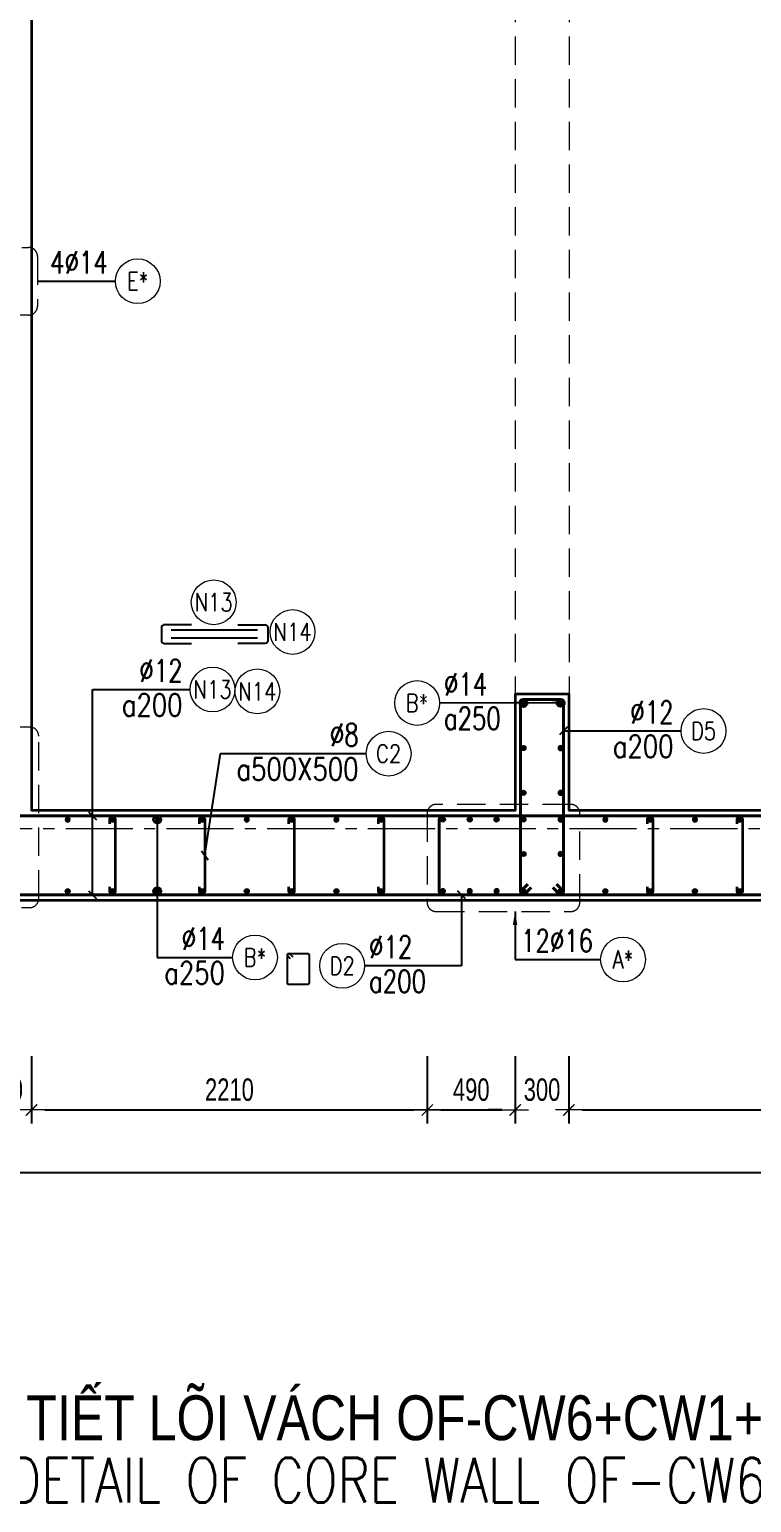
# Model space of a CAD drawing. Header units: millimetres. Extents: x 988833 to 1318015, y -9365 to 47591.
# Drawn here: x 1198572 to 1202603, y 28971 to 37192 of the extents above; entities that cross this region are included whole.
import ezdxf
from ezdxf.enums import TextEntityAlignment as Align

# ---------------------------------------------------------------- set-up
doc = ezdxf.new("R2010")
doc.units = ezdxf.units.MM
doc.header["$MEASUREMENT"] = 0
for name, pattern in [('HIDDEN', [9.525, 6.35, -3.175]), ('HIDDEN2', [4.7625, 3.175, -1.5875]), ('OF_Grid_1$0$CENTER2', [1.125, 0.75, -0.125, 0.125, -0.125])]:
    doc.linetypes.add(name, pattern=pattern)
doc.layers.get('0').update_dxf_attribs({"lineweight": 20})
doc.layers.get('Defpoints').update_dxf_attribs({"color": 151, "lineweight": 9})
doc.layers.add('Hidden', color=9, linetype='HIDDEN')
doc.layers.add('Ligature', color=1, linetype='Continuous')
for name, color, linetype, lineweight in [('KC-LEADER', 153, 'Continuous', 18), ('KC-THEP', 6, 'Continuous', 40), ('NDC_S_ANNO', 7, 'Continuous', 20), ('NDC_S_BEAM', 3, 'HIDDEN2', 20), ('NDC_S_DIM', 1, 'Continuous', 15), ('NDC_S_ENG TITLE', 3, 'Continuous', 20), ('NDC_S_HIDDEN', 8, 'HIDDEN2', 13), ('NDC_S_LEADER', 1, 'Continuous', 15), ('NDC_S_REBAR', 4, 'Continuous', 35), ('NDC_S_STIRRUP', 4, 'Continuous', 40), ('NDC_S_TEXT SYMBOL', 7, 'Continuous', 20), ('NDC_S_VN TEXT', 7, 'Continuous', 20), ('NDC_S_VN TITLE', 6, 'Continuous', 35), ('NDC_S_WALL', 6, 'Continuous', 35), ('OF_Grid_1$0$NDC_S_AXIS', 5, 'OF_Grid_1$0$CENTER2', 13)]:
    doc.layers.add(name, color=color, linetype=linetype, lineweight=lineweight)
doc.styles.add('NDC_ANNO', font='', dxfattribs={"width": 0.8})
doc.styles.add('NDC_DIM', font='', dxfattribs={"width": 0.75})
doc.styles.add('NDC_EN TXT', font='romans.shx', dxfattribs={"width": 0.8})
doc.styles.add('NDC_VIE TXT', font='arial.ttf', dxfattribs={"width": 0.8})
doc.styles.get('NDC_ANNO').set_extended_font_data('Dotum')
doc.styles.get('NDC_DIM').set_extended_font_data('Dotum')
doc.dimstyles.new('NDC_dim_25', dxfattribs={"dimscale": 25, "dimtxt": 2.5, "dimasz": 1.5, "dimexe": 1.5, "dimexo": 2.5, "dimgap": 1, "dimtad": 1, "dimdec": 0, "dimzin": 0, "dimdsep": 46, "dimtxsty": 'NDC_DIM', "dimblk": 'DIMMARK', "dimcen": 0.09, "dimdle": 1.2, "dimclrd": 1, "dimclre": 1, "dimclrt": 3, "dimadec": 0, "dimazin": 0, "dimtfac": 1, "dimtdec": 0, "dimtix": 1, "dimtofl": 0, "dimtmove": 0, "dimatfit": 3, "dimfxl": 6, "dimfxlon": 1, "dimtolj": 1, "dimtzin": 0, "dimarcsym": 0})
doc.dimstyles.new('NDC_dim_30', dxfattribs={"dimscale": 30, "dimtxt": 2.5, "dimasz": 1.5, "dimexe": 1.5, "dimexo": 2.5, "dimgap": 1, "dimtad": 1, "dimdec": 0, "dimzin": 0, "dimdsep": 46, "dimtxsty": 'NDC_DIM', "dimblk": 'DIMMARK', "dimcen": 0.09, "dimdle": 1.2, "dimclrd": 1, "dimclre": 1, "dimclrt": 3, "dimadec": 0, "dimazin": 0, "dimtfac": 1, "dimtdec": 0, "dimtix": 1, "dimtofl": 0, "dimtmove": 0, "dimatfit": 3, "dimfxl": 6, "dimfxlon": 1, "dimtolj": 1, "dimtzin": 0, "dimarcsym": 0})
doc.dimstyles.new('NDC_dim_50', dxfattribs={"dimscale": 50, "dimtxt": 2.5, "dimasz": 1.5, "dimexe": 1.5, "dimexo": 2.5, "dimgap": 1, "dimtad": 1, "dimdec": 0, "dimzin": 0, "dimdsep": 46, "dimtxsty": 'NDC_DIM', "dimblk": 'DIMMARK', "dimcen": 0.09, "dimdle": 1.2, "dimclrd": 1, "dimclre": 1, "dimclrt": 3, "dimadec": 0, "dimazin": 0, "dimtfac": 1, "dimtdec": 0, "dimtix": 1, "dimtofl": 0, "dimtmove": 0, "dimatfit": 3, "dimfxl": 6, "dimfxlon": 1, "dimtolj": 1, "dimtzin": 0, "dimarcsym": 0})

# ---------------------------------------------------------------- blocks, each defined once
blk = doc.blocks.new('DIMMARK')
at = {"layer": 'NDC_S_DIM', "color": 1}
blk.add_line((-1.5, 0), (1, 0), dxfattribs=at)
at = {"layer": 'NDC_S_DIM', "color": 2, "const_width": 0.1}
blk.add_lwpolyline([(-0.42, -0.42), (0.42, 0.42)], dxfattribs=at)
blk = doc.blocks.new('*U9')
blk.add_circle((2.5, 0), 2.5)
at = {"layer": 'NDC_S_VN TEXT', "color": 3, "style": 'NDC_EN TXT', "width": 0.75}
blk.add_attdef('DK2', text='', height=2.5, dxfattribs=at).set_placement((-0.85, 0.85), align=Align.RIGHT)
at = {"layer": 'NDC_S_VN TEXT', "color": 7, "style": 'NDC_EN TXT', "width": 0.8}
blk.add_attdef('SH3', text='', height=2, dxfattribs=at).set_placement((2.5, 0), align=Align.MIDDLE)
blk = doc.blocks.new('THEP')
at = {"layer": 'KC-LEADER', "color": 6}
blk.add_circle((0, 0), 14, dxfattribs=at)
at = {"layer": 'KC-THEP'}
for p, q in [((-14, 0), (14, 0)), ((9.9, 9.9), (-9.9, -9.9)), ((-9.9, 9.9), (9.9, -9.9)), ((0, 14), (0, -14))]:
    blk.add_line(p, q, dxfattribs=at)
blk = doc.blocks.new('*U10')
blk.add_circle((2.5, 0), 2.5)
at = {"layer": 'NDC_S_VN TEXT', "color": 3, "style": 'NDC_EN TXT'}
for tag, width, p in [('DK2', 0.75, (-0.85, 0.85)), ('KC2', 0.8, (-0.85, -2.97))]:
    blk.add_attdef(tag, text='', height=2.5, dxfattribs=dict(at, width=width)).set_placement(p, align=Align.RIGHT)
at = {"layer": 'NDC_S_VN TEXT', "color": 7, "style": 'NDC_EN TXT', "width": 0.8}
blk.add_attdef('SH3', text='', height=2, dxfattribs=at).set_placement((2.5, 0), align=Align.MIDDLE)
blk = doc.blocks.new('*U899')
at = {"layer": 'KC-THEP', "xscale": -1, "rotation": 170.331435563619}
blk.add_blockref('THEP', (0, 200), dxfattribs=at)
at = {"layer": 'KC-THEP', "rotation": 9.668564436380946}
blk.add_blockref('THEP', (0, -200), dxfattribs=at)
blk = doc.blocks.new('*U898')
at = {"layer": 'NDC_S_HIDDEN', "color": 0, "linetype": 'ByBlock', "lineweight": -2, "transparency": 16777216}
for p in [(0, 0), (250, 0), (500, 0), (750, 0), (1000, 0), (1250, 0), (1500, 0), (1750, 0)]:
    blk.add_blockref('*U899', p, dxfattribs=at)
blk = doc.blocks.new('*U903')
at = {"layer": 'NDC_S_REBAR'}
blk.add_lwpolyline([(-15, 175), (-15, 200, -1), (15, 200), (15, -200, -1), (-15, -200), (-15, -175)], format="xyb", dxfattribs=at)
blk = doc.blocks.new('*U902')
at = {"layer": 'NDC_S_HIDDEN', "color": 0, "linetype": 'ByBlock', "lineweight": -2, "transparency": 16777216}
for p in [(0, 0), (500, 0), (1000, 0), (1500, 0)]:
    blk.add_blockref('*U903', p, dxfattribs=at)
blk = doc.blocks.new('A$C7BC65A55')
at = {"layer": 'Ligature'}
for p, q in [((-15.2, 372, 0), (-15.2, 38.5, 0)), ((15.2, 372, 0), (15.2, 38.5, 0))]:
    blk.add_line(p, q, dxfattribs=at)
for points in [[(-36.2, 296.5), (-36.2, 400.9, -0.414214), (-24, 413.1), (24, 413.1, -0.414214), (36.2, 400.9), (36.2, 296.5)], [(-36.2, 116.5), (-36.2, 12.2, 0.414214), (-24, 0), (24, 0, 0.414214), (36.2, 12.2), (36.2, 116.5)]]:
    blk.add_lwpolyline(points, format="xyb", dxfattribs=at)
blk = doc.blocks.new('*U11')
blk.add_circle((-2.5, 0), 2.5)
at = {"layer": 'NDC_S_VN TEXT', "color": 3, "style": 'NDC_EN TXT', "width": 0.75}
for tag, p in [('DK1', (0.5, 0.85)), ('KC1', (0.5, -2.97))]:
    blk.add_attdef(tag, p, '', height=2.5, dxfattribs=at)
at = {"layer": 'NDC_S_VN TEXT', "color": 7, "style": 'NDC_EN TXT', "width": 0.8}
blk.add_attdef('SH2', text='', height=2, dxfattribs=at).set_placement((-2.5, 0), align=Align.MIDDLE)
blk = doc.blocks.new('*D930')
at = {"layer": 'Defpoints', "color": 0, "ltscale": 200, "transparency": 16777216}
for p in [(1198283.7, 32832.9), (1198583.7, 32832.9), (1198583.7, 31161.8)]:
    blk.add_point(p, dxfattribs=at)
at = {"layer": 'NDC_S_DIM', "color": 1, "lineweight": -2, "ltscale": 200, "transparency": 16777216}
for p, q in [((1198283.7, 31461.8), (1198283.7, 31086.8)), ((1198583.7, 31461.8), (1198583.7, 31086.8)), ((1198208.7, 31161.8), (1198133.7, 31161.8)), ((1198658.7, 31161.8), (1198733.7, 31161.8))]:
    blk.add_line(p, q, dxfattribs=at)
at = {"layer": 'NDC_S_DIM', "color": 1, "lineweight": -2, "ltscale": 200, "transparency": 16777216, "xscale": 75, "yscale": 75, "zscale": 75}
blk.add_blockref('DIMMARK', (1198283.7, 31161.8), dxfattribs=at)
at = {"layer": 'NDC_S_DIM', "color": 1, "lineweight": -2, "ltscale": 200, "transparency": 16777216, "xscale": 75, "yscale": 75, "zscale": 75, "rotation": 180}
blk.add_blockref('DIMMARK', (1198583.7, 31161.8), dxfattribs=at)
at = {"layer": 'NDC_S_DIM', "color": 3, "ltscale": 200, "transparency": 16777216, "insert": (1198433.7, 31274.4), "char_height": 125, "attachment_point": 5, "style": 'NDC_DIM'}
blk.add_mtext('\\A1;300', dxfattribs=at)
blk = doc.blocks.new('*D931')
at = {"layer": 'Defpoints', "color": 0, "ltscale": 200, "transparency": 16777216}
for p in [(1198583.7, 32832.9), (1200793.3, 32406.4), (1200793.3, 31161.8)]:
    blk.add_point(p, dxfattribs=at)
at = {"layer": 'NDC_S_DIM', "color": 1, "lineweight": -2, "ltscale": 200, "transparency": 16777216}
for p, q in [((1198583.7, 31461.8), (1198583.7, 31086.8)), ((1200793.3, 31461.8), (1200793.3, 31086.8)), ((1198658.7, 31161.8), (1200718.3, 31161.8))]:
    blk.add_line(p, q, dxfattribs=at)
at = {"layer": 'NDC_S_DIM', "color": 1, "lineweight": -2, "ltscale": 200, "transparency": 16777216, "xscale": 75, "yscale": 75, "zscale": 75, "rotation": 180}
blk.add_blockref('DIMMARK', (1198583.7, 31161.8), dxfattribs=at)
at = {"layer": 'NDC_S_DIM', "color": 1, "lineweight": -2, "ltscale": 200, "transparency": 16777216, "xscale": 75, "yscale": 75, "zscale": 75}
blk.add_blockref('DIMMARK', (1200793.3, 31161.8), dxfattribs=at)
at = {"layer": 'NDC_S_DIM', "color": 3, "ltscale": 200, "transparency": 16777216, "insert": (1199688.5, 31274.4), "char_height": 125, "attachment_point": 5, "style": 'NDC_DIM'}
blk.add_mtext('\\A1;2210', dxfattribs=at)
blk = doc.blocks.new('*D932')
at = {"layer": 'Defpoints', "color": 0, "ltscale": 200, "transparency": 16777216}
for p in [(1201283.7, 32832.9), (1200793.3, 32406.4), (1201283.7, 31161.8)]:
    blk.add_point(p, dxfattribs=at)
at = {"layer": 'NDC_S_DIM', "color": 1, "lineweight": -2, "ltscale": 200, "transparency": 16777216}
for p, q in [((1200793.3, 31461.8), (1200793.3, 31086.8)), ((1201283.7, 31461.8), (1201283.7, 31086.8)), ((1200868.3, 31161.8), (1201208.7, 31161.8))]:
    blk.add_line(p, q, dxfattribs=at)
at = {"layer": 'NDC_S_DIM', "color": 1, "lineweight": -2, "ltscale": 200, "transparency": 16777216, "xscale": 75, "yscale": 75, "zscale": 75, "rotation": 180}
blk.add_blockref('DIMMARK', (1200793.3, 31161.8), dxfattribs=at)
at = {"layer": 'NDC_S_DIM', "color": 1, "lineweight": -2, "ltscale": 200, "transparency": 16777216, "xscale": 75, "yscale": 75, "zscale": 75}
blk.add_blockref('DIMMARK', (1201283.7, 31161.8), dxfattribs=at)
at = {"layer": 'NDC_S_DIM', "color": 3, "ltscale": 200, "transparency": 16777216, "insert": (1201038.5, 31274.4), "char_height": 125, "attachment_point": 5, "style": 'NDC_DIM'}
blk.add_mtext('\\A1;490', dxfattribs=at)
blk = doc.blocks.new('*D933')
at = {"layer": 'Defpoints', "color": 0, "ltscale": 200, "transparency": 16777216}
for p in [(1201283.7, 32832.9), (1201583.7, 32332.9), (1201583.7, 31161.8)]:
    blk.add_point(p, dxfattribs=at)
at = {"layer": 'NDC_S_DIM', "color": 1, "lineweight": -2, "ltscale": 200, "transparency": 16777216}
for p, q in [((1201283.7, 31461.8), (1201283.7, 31086.8)), ((1201583.7, 31461.8), (1201583.7, 31086.8)), ((1201208.7, 31161.8), (1201133.7, 31161.8)), ((1201658.7, 31161.8), (1201733.7, 31161.8))]:
    blk.add_line(p, q, dxfattribs=at)
at = {"layer": 'NDC_S_DIM', "color": 1, "lineweight": -2, "ltscale": 200, "transparency": 16777216, "xscale": 75, "yscale": 75, "zscale": 75}
blk.add_blockref('DIMMARK', (1201283.7, 31161.8), dxfattribs=at)
at = {"layer": 'NDC_S_DIM', "color": 1, "lineweight": -2, "ltscale": 200, "transparency": 16777216, "xscale": 75, "yscale": 75, "zscale": 75, "rotation": 180}
blk.add_blockref('DIMMARK', (1201583.7, 31161.8), dxfattribs=at)
at = {"layer": 'NDC_S_DIM', "color": 3, "ltscale": 200, "transparency": 16777216, "insert": (1201433.7, 31274.4), "char_height": 125, "attachment_point": 5, "style": 'NDC_DIM'}
blk.add_mtext('\\A1;300', dxfattribs=at)
blk = doc.blocks.new('*D934')
at = {"layer": 'Defpoints', "color": 0, "ltscale": 200, "transparency": 16777216}
for p in [(1211284.5, 32648.7), (1194784.5, 32332.9), (1211284.5, 30812.6)]:
    blk.add_point(p, dxfattribs=at)
at = {"layer": 'NDC_S_DIM', "color": 1, "lineweight": -2, "ltscale": 200, "transparency": 16777216}
for p, q in [((1194784.5, 31112.6), (1194784.5, 30737.6)), ((1211284.5, 31112.6), (1211284.5, 30737.6)), ((1194859.5, 30812.6), (1211209.5, 30812.6))]:
    blk.add_line(p, q, dxfattribs=at)
at = {"layer": 'NDC_S_DIM', "color": 1, "lineweight": -2, "ltscale": 200, "transparency": 16777216, "xscale": 75, "yscale": 75, "zscale": 75, "rotation": 180}
blk.add_blockref('DIMMARK', (1194784.5, 30812.6), dxfattribs=at)
at = {"layer": 'NDC_S_DIM', "color": 1, "lineweight": -2, "ltscale": 200, "transparency": 16777216, "xscale": 75, "yscale": 75, "zscale": 75}
blk.add_blockref('DIMMARK', (1211284.5, 30812.6), dxfattribs=at)
at = {"layer": 'NDC_S_DIM', "color": 3, "ltscale": 200, "transparency": 16777216, "insert": (1203034.5, 30925.2), "char_height": 125, "attachment_point": 5, "style": 'NDC_DIM'}
blk.add_mtext('\\A1;16500', dxfattribs=at)
blk = doc.blocks.new('*D994')
at = {"layer": 'Defpoints', "color": 0, "ltscale": 200, "transparency": 16777216}
for p in [(1201583.7, 32332.9), (1204983.5, 32332.9), (1204983.5, 31161.8)]:
    blk.add_point(p, dxfattribs=at)
at = {"layer": 'NDC_S_DIM', "color": 1, "lineweight": -2, "ltscale": 200, "transparency": 16777216}
for p, q in [((1201583.7, 31461.8), (1201583.7, 31086.8)), ((1204983.5, 31461.8), (1204983.5, 31086.8)), ((1201658.7, 31161.8), (1204908.5, 31161.8))]:
    blk.add_line(p, q, dxfattribs=at)
at = {"layer": 'NDC_S_DIM', "color": 1, "lineweight": -2, "ltscale": 200, "transparency": 16777216, "xscale": 75, "yscale": 75, "zscale": 75, "rotation": 180}
blk.add_blockref('DIMMARK', (1201583.7, 31161.8), dxfattribs=at)
at = {"layer": 'NDC_S_DIM', "color": 1, "lineweight": -2, "ltscale": 200, "transparency": 16777216, "xscale": 75, "yscale": 75, "zscale": 75}
blk.add_blockref('DIMMARK', (1204983.5, 31161.8), dxfattribs=at)
at = {"layer": 'NDC_S_DIM', "color": 3, "ltscale": 200, "transparency": 16777216, "insert": (1203283.6, 31274.4), "char_height": 125, "attachment_point": 5, "style": 'NDC_DIM'}
blk.add_mtext('\\A1;3400', dxfattribs=at)
blk = doc.blocks.new('*U997')
at = {"layer": 'KC-THEP', "xscale": -1, "rotation": 170.331435563619}
blk.add_blockref('THEP', (0, 200), dxfattribs=at)
at = {"layer": 'KC-THEP', "rotation": 9.668564436380946}
blk.add_blockref('THEP', (0, -200), dxfattribs=at)
blk = doc.blocks.new('*U998')
at = {"layer": 'NDC_S_WALL', "color": 0, "linetype": 'ByBlock', "lineweight": -2, "transparency": 16777216}
for p in [(0, 0), (250, 0), (500, 0), (750, 0), (1000, 0), (1250, 0), (1500, 0), (1750, 0), (2000, 0), (2250, 0), (2500, 0), (2750, 0), (3000, 0), (3250, 0)]:
    blk.add_blockref('*U997', p, dxfattribs=at)
blk = doc.blocks.new('*U1000')
at = {"layer": 'NDC_S_REBAR'}
blk.add_lwpolyline([(-15, 175), (-15, 200, -1), (15, 200), (15, -200, -1), (-15, -200), (-15, -175)], format="xyb", dxfattribs=at)
blk = doc.blocks.new('*U999')
at = {"layer": 'NDC_S_HIDDEN', "color": 0, "linetype": 'ByBlock', "lineweight": -2, "transparency": 16777216}
for p in [(0, 0), (500, 0), (1000, 0), (1500, 0), (2000, 0), (2500, 0)]:
    blk.add_blockref('*U1000', p, dxfattribs=at)
blk = doc.blocks.new('Drawing name_symbol')
at = {"layer": 'NDC_S_ENG TITLE', "style": 'NDC_EN TXT', "width": 0.8}
blk.add_attdef('SECTDET1', text='', height=5, dxfattribs=at).set_placement((0, 1.01), align=Align.CENTER)
at = {"layer": 'NDC_S_TEXT SYMBOL', "lineweight": 25, "style": 'NDC_ANNO', "width": 0.8}
blk.add_attdef('SSCALE', text='', height=2.5, dxfattribs=at).set_placement((0, -4), align=Align.CENTER)
at = {"layer": 'NDC_S_VN TITLE', "style": 'NDC_VIE TXT', "width": 0.8}
blk.add_attdef('SECTDET2', text='', height=5, dxfattribs=at).set_placement((0, 7.97), align=Align.CENTER)

msp = doc.modelspace()

# ---------------------------------------------------------------- linework, layer by layer
for centre in [(1199600.8, 33995.1), (1200040.9, 33829.4), (1199844.1, 33497.9)]:
    msp.add_circle(centre, 125)
at = {"layer": 'Ligature'}
msp.add_lwpolyline([(1200030.3, 32005.3), (1200014.3, 32021.3, -0.668179), (1200020.1, 32035.2), (1200124.7, 32035.2, -0.414214), (1200132.9, 32027.1), (1200132.9, 31870, -0.414214), (1200124.7, 31861.8), (1200020.1, 31861.8, -0.414214), (1200011.9, 31870), (1200011.9, 32027.1, -0.668179), (1200025.9, 32032.9), (1200041.8, 32016.9)], format="xyb", dxfattribs=at)
at = {"layer": 'NDC_S_BEAM', "ltscale": 50}
for p, q in [((1201284.5, 43582.9), (1201284.5, 33482.9)), ((1201584.5, 43582.9), (1201584.5, 33482.9))]:
    msp.add_line(p, q, dxfattribs=at)
at = {"layer": 'NDC_S_HIDDEN', "ltscale": 50}
for points in [[(1198291.2, 35975.6), (1198567, 35975.6, -0.414214), (1198617, 35925.6), (1198617, 35648, -0.414214), (1198567, 35598), (1198291.2, 35598, -0.414214), (1198241.2, 35648), (1198241.2, 35925.6, -0.414214)], [(1198289.4, 32291.4), (1198573.7, 32291.4, 0.414214), (1198623.7, 32341.4), (1198623.7, 33248.8, 0.414214), (1198573.7, 33298.8), (1198289.4, 33298.8, 0.414214), (1198239.4, 33248.8), (1198239.4, 32341.4, 0.414214)], [(1200842.3, 32269.5), (1201594.6, 32269.5, 0.414214), (1201644.6, 32319.5), (1201644.6, 32817.1, 0.414214), (1201594.6, 32867.1), (1200842.3, 32867.1, 0.414214), (1200792.3, 32817.1), (1200792.3, 32319.5, 0.414214)]]:
    msp.add_lwpolyline(points, format="xyb", close=True, dxfattribs=at)
at = {"layer": 'NDC_S_STIRRUP'}
for points in [[(1201353.7, 32422.9), (1201313.7, 32382.9, 0.414214), (1201333.7, 32362.9), (1201533.7, 32362.9, 0.414214), (1201553.7, 32382.9), (1201553.7, 33432.9, 0.414214), (1201533.7, 33452.9), (1201333.7, 33452.9, 0.414214), (1201313.7, 33432.9), (1201313.7, 32382.9, 0.414214), (1201333.7, 32362.9), (1201373.7, 32402.9)], [(1211194.5, 32762.9), (1211234.5, 32802.9, -0.414214), (1211254.5, 32782.9), (1211254.5, 32382.9, -0.414214), (1211234.5, 32362.9), (1197833.7, 32362.9, -0.414214), (1197813.7, 32382.9), (1197813.7, 32782.9, -0.414214), (1197833.7, 32802.9), (1211234.5, 32802.9, -0.414214), (1211254.5, 32782.9), (1211214.5, 32742.9)], [(1201493.7, 32402.9), (1201533.7, 32362.9, 0.414214), (1201553.7, 32382.9), (1201553.7, 32782.9, 0.414214), (1201533.7, 32802.9), (1200880.1, 32802.9, 0.414214), (1200860.1, 32782.9), (1200860.1, 32382.9, 0.414214), (1200880.1, 32362.9), (1201533.7, 32362.9, 0.414214), (1201553.7, 32382.9), (1201513.7, 32422.9)]]:
    msp.add_lwpolyline(points, format="xyb", dxfattribs=at)
at = {"layer": 'NDC_S_WALL'}
for points in [[(1207984.5, 44232.9), (1207984.5, 32832.9), (1205284.5, 32832.9), (1205284.5, 33482.9), (1204984.5, 33482.9), (1204984.5, 32832.9), (1201584.5, 32832.9), (1201584.5, 32832.9), (1201584.5, 33482.9), (1201284.5, 33482.9), (1201284.5, 32832.9), (1198584.5, 32832.9), (1198584.5, 44232.9)], [(1198284.5, 41332.9), (1198284.5, 35932.9), (1198284.5, 35932.9), (1195584.5, 35932.9), (1195584.5, 35932.9), (1195584.5, 36582.9), (1195284.5, 36582.9), (1195284.5, 32832.9), (1195284.5, 32332.9), (1196684.5, 32332.9), (1196684.5, 32832.9), (1196684.5, 32832.9), (1195584.5, 32832.9), (1195584.5, 35632.9), (1195584.5, 35632.9), (1198284.5, 35632.9), (1198284.5, 32832.9), (1197784.5, 32832.9), (1197784.5, 32832.9), (1197784.5, 32332.9), (1197784.5, 32332.9), (1211284.5, 32332.9)]]:
    msp.add_lwpolyline(points, dxfattribs=at)
at = {"layer": 'OF_Grid_1$0$NDC_S_AXIS', "ltscale": 500}
msp.add_line((1186961.8, 32732.9), (1213013.4, 32732.9), dxfattribs=at)

# ---------------------------------------------------------------- block references
at = {"layer": 'Hidden', "xscale": 1.44, "yscale": 1.44, "zscale": 1.44, "rotation": 270}
msp.add_blockref('A$C7BC65A55', (1199308.7, 33817.6, 0), dxfattribs=at)
at = {"layer": 'KC-THEP', "rotation": 189.6685644363809}
for p in [(1201330.1, 33431.7), (1201330.1, 33181.7), (1201330.1, 32931.7), (1200880.1, 32782.9), (1201030.1, 32782.9), (1201180.1, 32782.9), (1201330.1, 32782.9), (1201330.1, 32590.4)]:
    msp.add_blockref('THEP', p, dxfattribs=at)
at = {"layer": 'KC-THEP', "xscale": -1}
for p, rotation in [((1201537.2, 33431.7), 170.331435563619), ((1201537.2, 33181.7), 170.331435563619), ((1201537.2, 32931.7), 170.331435563619), ((1201537.2, 32590.4), 170.331435563619), ((1200880.1, 32382.9), 350.3314355636191), ((1201030.1, 32382.9), 350.3314355636191), ((1201180.1, 32382.9), 350.3314355636191), ((1201330.1, 32382.9), 350.3314355636191)]:
    msp.add_blockref('THEP', p, dxfattribs=dict(at, rotation=rotation))
at = {"layer": 'NDC_S_ANNO'}
ref = msp.add_blockref('Drawing name_symbol', (1201740.8, 28920.3), dxfattribs=dict(at, xscale=50, yscale=50, zscale=50))
ref.add_attrib('SECTDET1', 'DETAIL OF CORE WALL OF-CW6+CW1+CW2+CW3', dxfattribs={"layer": 'NDC_S_ENG TITLE', "height": 250, "style": 'NDC_EN TXT', "width": 0.8}).set_placement((1201740.8, 28970.9), align=Align.CENTER)
ref.add_attrib('SECTDET2', 'CHI TIẾT LÕI VÁCH OF-CW6+CW1+CW2+CW3 TẦNG 21F', dxfattribs={"layer": 'NDC_S_VN TITLE', "height": 250, "style": 'NDC_VIE TXT', "width": 0.8}).set_placement((1201740.8, 29318.9), align=Align.CENTER)
at = {"layer": 'NDC_S_HIDDEN'}
for name, p in [('*U898', (1198785.5, 32582.9)), ('*U902', (1199035.5, 32582.9)), ('*U999', (1202037.2, 32582.9))]:
    msp.add_blockref(name, p, dxfattribs=at)
at = {"layer": 'NDC_S_VN TEXT', "xscale": 50, "yscale": 50, "zscale": 50}
for name, p, values in [('*U9', (1199051.6, 35786.8), {'SH3': 'E*', 'DK2': '4%%C14'}), ('*U10', (1199469.4, 33508.2), {'SH3': 'N13', 'DK2': '%%C12', 'KC2': 'a200'}), ('*U11', (1200861.2, 33432.9), {'SH2': 'B*', 'DK1': '%%C14', 'KC1': 'a250'}), ('*U10', (1202210.4, 33277), {'SH3': 'D5', 'DK2': '%%C12', 'KC2': 'a200'}), ('*U10', (1200452.2, 33150.3), {'SH3': 'C2', 'DK2': '%%c8', 'KC2': 'a500X500'}), ('*U10', (1199706.1, 32013.2), {'SH3': 'B*', 'DK2': '%%C14', 'KC2': 'a250'}), ('*U9', (1201761, 32001.2), {'SH3': 'A*', 'DK2': '12%%C16'}), ('*U11', (1200443.2, 31966.3), {'SH2': 'D2', 'DK1': '%%C12', 'KC1': 'a200'})]:
    msp.add_blockref(name, p, dxfattribs=at).add_auto_attribs(values)
at = {"layer": 'NDC_S_WALL'}
msp.add_blockref('*U998', (1201537.2, 32582.9), dxfattribs=at)

# ---------------------------------------------------------------- texts
at = {"layer": 'NDC_S_VN TEXT', "color": 7, "style": 'NDC_EN TXT', "width": 0.8}
for tag, p in [('N13', (1199600.8, 33995.1)), ('N14', (1200040.9, 33829.4)), ('N14', (1199844.1, 33497.9))]:
    msp.add_attdef(tag, text='3', height=100, dxfattribs=at).set_placement(p, align=Align.MIDDLE)

# ---------------------------------------------------------------- dimensions: what is measured, and where the dimension line sits
at = {"layer": 'NDC_S_DIM', "ltscale": 200}
for base, p1, p2, picture, middle in [((1198583.7, 31161.8), (1198283.7, 32832.9), (1198583.7, 32832.9), '*D930', (1198433.7, 31274.4)), ((1200793.3, 31161.8), (1198583.7, 32832.9), (1200793.3, 32406.4), '*D931', (1199688.5, 31274.4)), ((1201283.7, 31161.8), (1200793.3, 32406.4), (1201283.7, 32832.9), '*D932', (1201038.5, 31274.4)), ((1201583.7, 31161.8), (1201283.7, 32832.9), (1201583.7, 32332.9), '*D933', (1201433.7, 31274.4)), ((1211284.5, 30812.6), (1194784.5, 32332.9), (1211284.5, 32648.7), '*D934', (1203034.5, 30925.2)), ((1204983.5, 31161.8), (1201583.7, 32332.9), (1204983.5, 32332.9), '*D994', (1203283.6, 31274.4))]:
    dim = msp.add_linear_dim(base=base, p1=p1, p2=p2, dimstyle='NDC_dim_50', override={"dimtmove": 1}, dxfattribs=at)
    dim.commit()
    dim.dimension.update_dxf_attribs({"geometry": picture, "text_midpoint": middle})

# ---------------------------------------------------------------- leaders
at = {"layer": 'NDC_S_LEADER'}
for points, dimstyle, override in [([(1198617, 35786.8), (1199051.6, 35786.8)], 'NDC_dim_25', {"dimgap": 1, "dimtad": 0}), ([(1198924.6, 32802.9), (1198924.6, 33508), (1199469.4, 33508)], 'NDC_dim_30', {"dimtad": 0, "dimldrblk": 'Oblique'}), ([(1198924.6, 32362.9), (1198924.6, 33508), (1199469.4, 33508)], 'NDC_dim_30', {"dimtad": 0, "dimldrblk": 'Oblique'}), ([(1201537.5, 33433.4), (1200861.2, 33432.9)], 'NDC_dim_30', {"dimtad": 0, "dimldrblk": 'Origin'}), ([(1201329.9, 33433.1), (1200861.2, 33432.9)], 'NDC_dim_30', {"dimtad": 0, "dimldrblk": 'Origin'}), ([(1201553.7, 33277), (1202210.4, 33277)], 'NDC_dim_30', {"dimtad": 0, "dimldrblk": 'Oblique'}), ([(1199550.5, 32582.9), (1199639.3, 33150.3), (1200452.2, 33150.3)], 'NDC_dim_30', {"dimtad": 0, "dimldrblk": 'Oblique'}), ([(1199285.5, 32782.9), (1199285.5, 32013), (1199706.1, 32013)], 'NDC_dim_30', {"dimgap": 1, "dimtad": 0, "dimldrblk": 'Origin'}), ([(1199285.5, 32382.9), (1199285.5, 32013), (1199706.1, 32013)], 'NDC_dim_30', {"dimgap": 1, "dimtad": 0, "dimldrblk": 'Origin'}), ([(1200984.8, 32362.9), (1200984.8, 31966.3), (1200443.2, 31966.3)], 'NDC_dim_30', {"dimgap": 1, "dimtad": 0, "dimldrblk": 'Oblique'}), ([(1201283.2, 32269.5), (1201283.2, 32001), (1201761, 32001)], 'NDC_dim_50', {"dimgap": 1, "dimtad": 0})]:
    msp.add_leader(points, dimstyle=dimstyle, override=override, dxfattribs=at)

doc.saveas('drawing.dxf')
